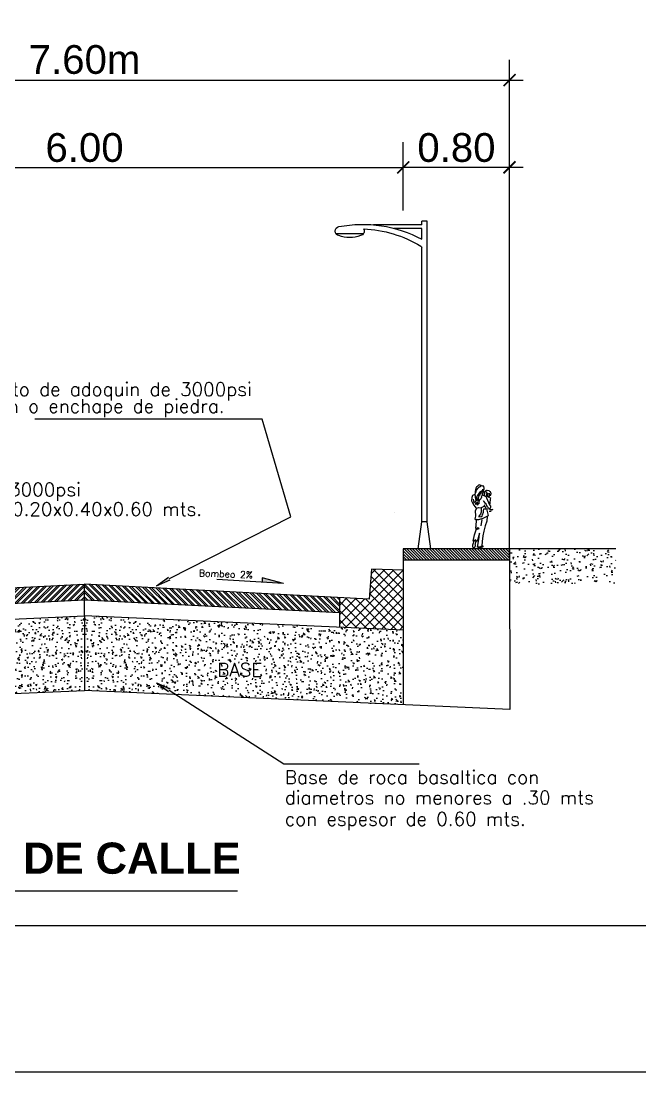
# Model space of a CAD drawing. Header units: millimetres. Extents: x 603733 to 1211550, y 1310999 to 2622648.
# Drawn here: x 604374.7 to 604406.4, y 1311031.8 to 1311085.6 of the extents above; entities that cross this region are included whole.
import ezdxf

# ---------------------------------------------------------------- set-up
doc = ezdxf.new("R2010")
doc.units = ezdxf.units.MM
doc.linetypes.add('0', pattern=[0])
for name, color, linetype in [('acera', 8, 'Continuous'), ('CAJETIN', 5, 'Continuous'), ('datos y tabla de areas', 170, 'Continuous')]:
    doc.layers.add(name, color=color, linetype=linetype)
doc.styles.add('ARIALTEXT', font='')
doc.styles.add('MINIMO', font='arial.ttf', dxfattribs={"height": 3.6})
doc.styles.add('ROMANS', font='ROMANS', dxfattribs={"height": 0.2})
doc.styles.get('ARIALTEXT').set_extended_font_data('Arial', bold=True)

# ---------------------------------------------------------------- blocks, each defined once
blk = doc.blocks.new('_ArchTick')
at = {"color": 0, "linetype": 'ByBlock', "const_width": 0.15}
blk.add_lwpolyline([(-0.5, -0.5), (0.5, 0.5)], dxfattribs=at)
blk = doc.blocks.new('A$C42CB68AE')
at = {"color": 0, "linetype": 'ByBlock'}
for p, q in [((0.102, 9.246), (0.254, 9.246)), ((0.102, 0.759), (0.102, 9.246)), ((0.254, 9.144), (0.254, 9.246)), ((0.254, 9.144), (1.611, 9.144)), ((0.254, 8.738), (0.254, 9.042)), ((0.254, 9.042), (1.028, 9.042)), ((1.902, 8.89), (2.67, 8.89)), ((0.254, 0.759), (0.254, 8.502)), ((0, 0), (0.102, 0.759)), ((0.102, 0.762), (0.254, 0.762)), ((0.356, 0), (0.254, 0.759)), ((0, 0), (0.356, 0))]:
    blk.add_line(p, q, dxfattribs=at)
for centre, radius, start, end in [((1.921, 5.641), 3.517, 79.015, 118.2901), ((2.049, 5.575), 3.458, 92.5676, 120.781), ((2.007, 8.966), 0.13, 150.6255, 258.6901), ((2.565, 8.966), 0.13, 281.3099, 78.6901), ((2.286, 9.703), 0.916, 250.56, 289.44), ((0.305, 8.502), 0.0508, 120.781, 180)]:
    blk.add_arc(centre, radius, start, end, dxfattribs=at)

msp = doc.modelspace()

# ---------------------------------------------------------------- hatches: boundary and pattern name
at = {"true_color": 0x636466}
h = msp.add_hatch(dxfattribs=at)
h.set_pattern_fill('AR-CONC', color=251, scale=0.005435)
h.set_pattern_definition([(50, (238416.9825, 519312.0589), (0.99019563285, -0.0866308509), [0.1035390459, -1.1389295049]), (355, (238416.9825, 519312.0589), (-0.191552243, 1.03841698), [0.0828312367, -0.911146779]), (100.4514447, (238417.065, 519312.0517), (0.7986433873, 0.9517860868), [0.087994649, -0.9679419428]), (46.1842, (238416.9825, 519312.335), (1.4733472576, -0.2285051192), [0.1553085689, -1.7083942574]), (96.63555761, (238417.1053, 519312.316), (1.2903200805, 1.344790807), [0.1319920276, -1.4519142255]), (351.18415117, (238416.9825, 519312.335), (1.2903200805, 1.3447908069), [0.124246676, -1.3667139489]), (21, (238417.12055, 519312.266), (0.8240424891, -0.5558236771), [0.1035390459, -1.1389295049]), (326, (238417.1205, 519312.266), (0.3359014724, 1.0010837942), [0.0828312367, -0.9111436039]), (71.451445, (238417.1892, 519312.2197), (1.1599439597, 0.4452601222), [0.087994649, -0.9679402742]), (37.5, (238416.9825, 519312.0589), (0.0167869309, 0.45956682683), [0, -0.90009943904, 0, -0.92494881006, 0, -0.91459490547]), (7.5, (238416.9825, 519312.0589), (0.36317291883, 0.54449349788), [0, -0.5273588738, 0, -0.87939162986, 0, -0.34858145454]), (327.5, (238416.67464, 519312.0589), (0.73695122608, -0.03113641403), [0, -0.345130153, 0, -1.07680607738, 0, -1.42883883345]), (317.5, (238416.5366, 519312.0589), (0.80509995333, 0.13819604316), [0, -0.4486691989, 0, -0.71510967703, 0, -1.01468264984])])
h.paths.add_polyline_path([(604405.179, 1311058.613), (604399.738, 1311058.613), (604399.738, 1311056.822), (604405.179, 1311056.822)])
at = {"layer": 'acera'}
h = msp.add_hatch(dxfattribs=at)
h.set_pattern_fill('ANSI31', color=8, scale=0.818185, style=0)
h.set_pattern_definition([(135, (871726.40243, 800237.74069), (0.0723180514, 0.0723180514), [])])
h.paths.add_polyline_path([(604399.738, 1311058.613), (604394.297, 1311058.613), (604394.297, 1311058.049), (604399.738, 1311058.049)])
for points in [[(604382.356, 1311057.022), (604382.281, 1311057.156), (604381.659, 1311056.715)], [(604388.154, 1311056.829), (604387.074, 1311057.119), (604387.074, 1311056.898)], [(604382.276, 1311051.311), (604382.353, 1311051.443), (604381.659, 1311051.758)]]:
    msp.add_hatch(color=7, dxfattribs=at).paths.add_polyline_path(points)
h = msp.add_hatch(dxfattribs=at)
h.set_pattern_fill('ANSI32', color=8, scale=0.613639, style=0)
h.set_pattern_definition([(45, (337024.10495, 800237.7407), (-0.16271561565, 0.16271561565), []), (45, (337024.21342, 800237.7407), (-0.16271561565, 0.16271561565), [])])
h.paths.add_polyline_path([(604364.916, 1311056.118), (604364.916, 1311055.354), (604377.974, 1311055.994), (604377.974, 1311056.81)])
h = msp.add_hatch(dxfattribs=at)
h.set_pattern_fill('ANSI32', color=8, scale=0.613639, style=0)
h.set_pattern_definition([(135, (871731.84336, 800237.7407), (0.16271561565, 0.16271561565), []), (135, (871731.73488, 800237.7407), (0.16271561565, 0.16271561565), [])])
h.paths.add_polyline_path([(604391.032, 1311056.118), (604391.032, 1311055.354), (604377.974, 1311055.994), (604377.974, 1311056.81)])
at = {"layer": 'acera', "true_color": 0xe3e3e3}
h = msp.add_hatch(dxfattribs=at)
h.set_pattern_fill('AR-CONC', color=254, scale=0.122728, style=0)
h.set_pattern_definition([(50, (337024.10495, 800237.7407), (0.8802776633, -0.0770143165), [0.0920458522, -1.012504374]), (355, (337024.1049, 800237.7407), (-0.1702864633, 0.9231488794), [0.0736366817, -0.8100034992]), (100.4514, (337024.1783, 800237.7343), (0.7099918538, 0.8461340024), [0.0782269348, -0.8604963094]), (46.1842, (337024.1049, 800237.9861), (1.3098014908, -0.2031378497), [0.1380687783, -1.518756561]), (96.6356, (337024.2141, 800237.9692), (1.1470910032, 1.1955134607), [0.1173404058, -1.290744258]), (351.1842, (337024.105, 800237.9861), (1.14709007, 1.1955143567), [0.1104550226, -1.2150052488]), (21, (337024.2277, 800237.9248), (0.7325709105, -0.4941253186), [0.0920458522, -1.012504374]), (326, (337024.2277, 800237.9248), (0.298615561, 0.8899607181), [0.0736366817, -0.8100034992]), (71.4514, (337024.2887, 800237.8836), (1.0311867716, 0.3958345923), [0.0782269348, -0.8604963094]), (37.5, (337024.10495, 800237.7407), (0.01492352327, 0.40855331284), [0, -0.800185275, 0, -0.8222762795, 0, -0.8130716943]), (7.5, (337024.10495, 800237.7407), (0.32285946344, 0.48405282842), [0, -0.46882020713, 0, -0.78177610455, 0, -0.30988770235]), (327.5, (337023.83126, 800237.7407), (0.65514854737, -0.02768109853), [0, -0.3068195073, 0, -0.9572768627, 0, -1.27023276015]), (317.5, (337023.70853, 800237.7407), (0.7157315725, 0.1228566454), [0, -0.39886535947, 0, -0.6357300191, 0, -0.9020493514])])
h.paths.add_polyline_path([(604361.651, 1311054.442), (604361.651, 1311050.632), (604377.974, 1311051.367), (604377.974, 1311055.177)])
h = msp.add_hatch(dxfattribs=at)
h.set_pattern_fill('AR-CONC', color=254, scale=0.122728, style=0)
h.set_pattern_definition([(130, (871731.84336, 800237.7407), (-0.8802776633, -0.0770143165), [0.0920458522, -1.012504374]), (185, (871731.8434, 800237.7407), (0.1702864633, 0.9231488794), [0.0736366817, -0.8100034992]), (79.5486, (871731.77, 800237.7343), (-0.7099918538, 0.8461340024), [0.0782269348, -0.8604963094]), (133.8158, (871731.8434, 800237.9861), (-1.3098014908, -0.2031378497), [0.1380687783, -1.518756561]), (83.3644, (871731.7342, 800237.9692), (-1.1470910032, 1.1955134607), [0.1173404058, -1.290744258]), (188.8158, (871731.8434, 800237.9861), (-1.14709007, 1.1955143567), [0.1104550226, -1.2150052488]), (159, (871731.7206, 800237.9248), (-0.7325709105, -0.4941253186), [0.0920458522, -1.012504374]), (214, (871731.7206, 800237.9248), (-0.298615561, 0.8899607181), [0.0736366817, -0.8100034992]), (108.5486, (871731.6596, 800237.8836), (-1.0311867716, 0.3958345923), [0.0782269348, -0.8604963094]), (142.5, (871731.84336, 800237.7407), (-0.01492352327, 0.40855331284), [0, -0.800185275, 0, -0.8222762795, 0, -0.8130716943]), (172.5, (871731.84336, 800237.7407), (-0.32285946344, 0.48405282842), [0, -0.46882020713, 0, -0.78177610455, 0, -0.30988770235]), (212.5, (871732.11704, 800237.7407), (-0.65514854737, -0.02768109853), [0, -0.3068195073, 0, -0.9572768627, 0, -1.27023276015]), (222.5, (871732.23977, 800237.7407), (-0.7157315725, 0.1228566454), [0, -0.39886535947, 0, -0.6357300191, 0, -0.9020493514])])
h.paths.add_polyline_path([(604394.297, 1311054.442), (604394.297, 1311050.632), (604377.974, 1311051.367), (604377.974, 1311055.177)])

# ---------------------------------------------------------------- linework, layer by layer
msp.add_line((604399.738, 1311058.049), (604399.738, 1311058.634))
at = {"color": 1}
msp.add_line((604356.21, 1311041.097), (604385.799, 1311041.097), dxfattribs=at)
msp.add_lwpolyline([(604224.805, 1311031.828), (604645.305, 1311031.828), (604645.305, 1311328.828), (604224.805, 1311328.828)], close=True)
at = {"layer": 'acera', "color": 7}
for p, q in [((604387.065, 1311065.245), (604375.433, 1311065.245)), ((604388.538, 1311060.253), (604387.065, 1311065.245)), ((604382.318, 1311057.089), (604388.538, 1311060.253)), ((604394.297, 1311058.049), (604399.738, 1311058.049)), ((604381.659, 1311056.715), (604382.281, 1311057.156)), ((604381.659, 1311056.715), (604382.356, 1311057.022)), ((604388.154, 1311056.829), (604384.742, 1311057.045)), ((604388.154, 1311056.829), (604387.074, 1311057.119)), ((604387.074, 1311057.119), (604387.074, 1311056.898)), ((604377.974, 1311055.177), (604377.974, 1311056.81)), ((604364.916, 1311055.354), (604377.974, 1311055.994)), ((604377.974, 1311055.994), (604391.032, 1311055.354)), ((604394.297, 1311054.442), (604394.297, 1311050.632)), ((604381.659, 1311051.758), (604382.353, 1311051.443)), ((604381.659, 1311051.758), (604382.276, 1311051.311)), ((604382.314, 1311051.377), (604388.182, 1311047.601)), ((604388.182, 1311047.601), (604395.101, 1311047.601))]:
    msp.add_line(p, q, dxfattribs=at)
at = {"layer": 'CAJETIN'}
msp.add_lwpolyline([(604232.305, 1311039.328), (604637.805, 1311039.328), (604637.805, 1311321.328), (604232.305, 1311321.328)], close=True, dxfattribs=at)
at = {"layer": 'datos y tabla de areas'}
for p, q in [((604399.738, 1311058.634), (604399.738, 1311083.652)), ((604355.53, 1311082.609), (604400.435, 1311082.609)), ((604394.297, 1311075.941), (604394.297, 1311079.426)), ((604361.651, 1311078.142), (604394.297, 1311078.142)), ((604400.435, 1311078.142), (604394.297, 1311078.142))]:
    msp.add_line(p, q, dxfattribs=at)
at = {"layer": 'datos y tabla de areas', "color": 0}
for p, q in [((604398.017, 1311061.713), (604397.993, 1311061.634)), ((604398.105, 1311061.71), (604398.016, 1311061.599)), ((604398.044, 1311061.78), (604398.017, 1311061.713)), ((604398.085, 1311061.811), (604398.044, 1311061.78)), ((604398.147, 1311061.868), (604398.085, 1311061.811)), ((604398.168, 1311061.762), (604398.105, 1311061.71)), ((604398.203, 1311061.894), (604398.147, 1311061.868)), ((604398.204, 1311061.77), (604398.168, 1311061.762)), ((604398.266, 1311061.856), (604398.203, 1311061.894)), ((604398.237, 1311061.779), (604398.204, 1311061.77)), ((604398.226, 1311061.868), (604398.237, 1311061.818)), ((604398.237, 1311061.818), (604398.237, 1311061.779)), ((604398.32, 1311061.825), (604398.266, 1311061.856)), ((604398.351, 1311061.829), (604398.32, 1311061.825)), ((604398.392, 1311061.827), (604398.351, 1311061.829)), ((604398.413, 1311061.819), (604398.392, 1311061.827)), ((604398.426, 1311061.77), (604398.413, 1311061.819)), ((604398.443, 1311061.726), (604398.426, 1311061.77)), ((604398.443, 1311061.681), (604398.443, 1311061.726)), ((604397.801, 1311061.232), (604397.79, 1311061.076)), ((604397.837, 1311061.349), (604397.801, 1311061.232)), ((604397.879, 1311061.357), (604397.837, 1311061.349)), ((604397.867, 1311061.158), (604397.883, 1311061.067)), ((604397.922, 1311061.368), (604397.879, 1311061.357)), ((604397.957, 1311061.352), (604397.922, 1311061.368)), ((604397.966, 1311061.389), (604397.957, 1311061.352)), ((604397.982, 1311061.47), (604397.966, 1311061.389)), ((604397.977, 1311061.341), (604397.975, 1311061.266)), ((604397.975, 1311061.266), (604397.99, 1311061.153)), ((604397.983, 1311061.557), (604397.982, 1311061.47)), ((604397.993, 1311061.634), (604397.983, 1311061.557)), ((604397.99, 1311061.153), (604398.009, 1311061.093)), ((604398.016, 1311061.599), (604398.004, 1311061.501)), ((604398.052, 1311061.251), (604398.046, 1311061.182)), ((604398.046, 1311061.182), (604398.08, 1311061.085)), ((604398.072, 1311061.332), (604398.052, 1311061.251)), ((604398.158, 1311061.446), (604398.072, 1311061.332)), ((604398.119, 1311061.183), (604398.115, 1311061.085)), ((604398.174, 1311061.359), (604398.137, 1311061.23)), ((604398.137, 1311061.23), (604398.148, 1311061.141)), ((604398.198, 1311061.488), (604398.158, 1311061.446)), ((604398.274, 1311061.472), (604398.174, 1311061.359)), ((604398.26, 1311061.169), (604398.188, 1311061.081)), ((604398.286, 1311061.547), (604398.198, 1311061.488)), ((604398.301, 1311061.248), (604398.26, 1311061.169)), ((604398.373, 1311061.562), (604398.274, 1311061.472)), ((604398.285, 1311061.339), (604398.301, 1311061.248)), ((604398.33, 1311061.593), (604398.286, 1311061.547)), ((604398.35, 1311061.666), (604398.33, 1311061.593)), ((604398.344, 1311061.387), (604398.356, 1311061.427)), ((604398.389, 1311061.34), (604398.344, 1311061.387)), ((604398.356, 1311061.427), (604398.382, 1311061.481)), ((604398.382, 1311061.481), (604398.405, 1311061.522)), ((604398.474, 1311061.313), (604398.389, 1311061.34)), ((604398.405, 1311061.522), (604398.41, 1311061.591)), ((604398.41, 1311061.591), (604398.415, 1311061.626)), ((604398.415, 1311061.626), (604398.443, 1311061.681)), ((604398.441, 1311061.423), (604398.429, 1311061.413)), ((604398.429, 1311061.413), (604398.429, 1311061.406)), ((604398.429, 1311061.406), (604398.429, 1311061.373)), ((604398.429, 1311061.373), (604398.429, 1311061.346)), ((604398.453, 1311061.433), (604398.441, 1311061.423)), ((604398.452, 1311061.514), (604398.449, 1311061.498)), ((604398.449, 1311061.498), (604398.449, 1311061.475)), ((604398.449, 1311061.475), (604398.455, 1311061.45)), ((604398.456, 1311061.523), (604398.452, 1311061.514)), ((604398.457, 1311061.438), (604398.453, 1311061.433)), ((604398.455, 1311061.45), (604398.457, 1311061.438)), ((604398.463, 1311061.542), (604398.456, 1311061.523)), ((604398.5, 1311061.554), (604398.463, 1311061.542)), ((604398.545, 1311061.279), (604398.474, 1311061.313)), ((604398.512, 1311061.563), (604398.5, 1311061.554)), ((604398.549, 1311061.59), (604398.512, 1311061.588)), ((604398.512, 1311061.588), (604398.512, 1311061.563)), ((604398.514, 1311061.587), (604398.514, 1311061.56)), ((604398.514, 1311061.56), (604398.539, 1311061.526)), ((604398.543, 1311061.347), (604398.535, 1311061.301)), ((604398.535, 1311061.301), (604398.535, 1311061.285)), ((604398.539, 1311061.526), (604398.566, 1311061.509)), ((604398.563, 1311061.389), (604398.543, 1311061.347)), ((604398.577, 1311061.212), (604398.545, 1311061.279)), ((604398.595, 1311061.602), (604398.549, 1311061.59)), ((604398.566, 1311061.509), (604398.563, 1311061.486)), ((604398.563, 1311061.486), (604398.565, 1311061.464)), ((604398.578, 1311061.43), (604398.563, 1311061.389)), ((604398.565, 1311061.464), (604398.578, 1311061.43)), ((604398.625, 1311061.09), (604398.577, 1311061.212)), ((604398.701, 1311061.574), (604398.595, 1311061.602)), ((604398.615, 1311061.333), (604398.612, 1311061.298)), ((604398.612, 1311061.298), (604398.62, 1311061.271)), ((604398.627, 1311061.374), (604398.615, 1311061.333)), ((604398.62, 1311061.271), (604398.631, 1311061.258)), ((604398.625, 1311061.459), (604398.629, 1311061.418)), ((604398.629, 1311061.418), (604398.627, 1311061.374)), ((604398.692, 1311061.274), (604398.693, 1311061.292)), ((604398.692, 1311061.254), (604398.692, 1311061.274)), ((604398.699, 1311061.226), (604398.692, 1311061.254)), ((604398.693, 1311061.46), (604398.713, 1311061.388)), ((604398.693, 1311061.292), (604398.728, 1311061.334)), ((604398.732, 1311061.552), (604398.701, 1311061.574)), ((604398.713, 1311061.388), (604398.713, 1311061.344)), ((604398.772, 1311061.187), (604398.72, 1311061.224)), ((604398.728, 1311061.334), (604398.773, 1311061.365)), ((604398.759, 1311061.521), (604398.732, 1311061.552)), ((604398.786, 1311061.477), (604398.759, 1311061.521)), ((604398.766, 1311061.147), (604398.772, 1311061.187)), ((604398.773, 1311061.365), (604398.795, 1311061.438)), ((604398.795, 1311061.438), (604398.786, 1311061.477)), ((604397.79, 1311061.076), (604397.84, 1311060.967)), ((604397.84, 1311060.967), (604397.905, 1311060.845)), ((604397.883, 1311061.067), (604397.9, 1311061.013)), ((604397.9, 1311061.013), (604397.908, 1311060.947)), ((604397.905, 1311060.845), (604397.951, 1311060.771)), ((604397.951, 1311060.771), (604398.023, 1311060.688)), ((604398.009, 1311061.093), (604397.977, 1311061.003)), ((604397.977, 1311061.003), (604398.002, 1311060.889)), ((604398, 1311060.576), (604398.054, 1311060.692)), ((604398.002, 1311060.889), (604398.029, 1311060.964)), ((604398.029, 1311060.964), (604398.039, 1311060.904)), ((604398.039, 1311060.904), (604398.087, 1311061.01)), ((604398.054, 1311060.692), (604398.149, 1311060.72)), ((604398.087, 1311061.01), (604398.101, 1311060.929)), ((604398.101, 1311060.929), (604398.102, 1311060.855)), ((604398.102, 1311060.855), (604398.133, 1311060.925)), ((604398.115, 1311061.085), (604398.117, 1311061.05)), ((604398.133, 1311060.925), (604398.168, 1311060.911)), ((604398.148, 1311061.141), (604398.161, 1311061.062)), ((604398.149, 1311060.72), (604398.29, 1311060.717)), ((604398.161, 1311061.062), (604398.168, 1311060.911)), ((604398.188, 1311061.081), (604398.168, 1311060.984)), ((604398.29, 1311060.717), (604398.281, 1311060.482)), ((604398.455, 1311060.795), (604398.29, 1311060.717)), ((604398.379, 1311061.093), (604398.408, 1311061.045)), ((604398.408, 1311061.045), (604398.456, 1311060.986)), ((604398.409, 1311060.556), (604398.423, 1311060.652)), ((604398.423, 1311060.652), (604398.518, 1311060.66)), ((604398.455, 1311060.84), (604398.471, 1311060.886)), ((604398.455, 1311060.795), (604398.455, 1311060.84)), ((604398.48, 1311060.764), (604398.455, 1311060.795)), ((604398.456, 1311060.986), (604398.516, 1311060.924)), ((604398.497, 1311060.76), (604398.48, 1311060.764)), ((604398.512, 1311060.725), (604398.497, 1311060.76)), ((604398.535, 1311060.689), (604398.512, 1311060.725)), ((604398.516, 1311060.924), (604398.542, 1311060.855)), ((604398.518, 1311060.66), (604398.535, 1311060.689)), ((604398.518, 1311060.66), (604398.686, 1311060.67)), ((604398.542, 1311060.855), (604398.582, 1311060.8)), ((604398.662, 1311060.325), (604398.58, 1311060.651)), ((604398.582, 1311060.8), (604398.613, 1311060.767)), ((604398.613, 1311060.767), (604398.667, 1311060.703)), ((604398.729, 1311060.842), (604398.625, 1311061.09)), ((604398.686, 1311060.67), (604398.742, 1311060.684)), ((604398.707, 1311060.637), (604398.874, 1311060.619)), ((604398.729, 1311060.842), (604398.736, 1311060.925)), ((604398.781, 1311060.795), (604398.729, 1311060.842)), ((604398.736, 1311060.925), (604398.746, 1311061.019)), ((604398.742, 1311060.684), (604398.758, 1311060.718)), ((604398.746, 1311061.019), (604398.756, 1311061.096)), ((604398.756, 1311061.096), (604398.766, 1311061.147)), ((604398.758, 1311060.718), (604398.785, 1311060.766)), ((604398.874, 1311060.619), (604398.764, 1311060.573)), ((604398.785, 1311060.766), (604398.781, 1311060.795)), ((604397.972, 1311060.154), (604398.008, 1311060.277)), ((604398.007, 1311060.099), (604397.972, 1311060.154)), ((604398.008, 1311060.277), (604398, 1311060.576)), ((604398.045, 1311060.118), (604398.007, 1311060.099)), ((604398.035, 1311059.757), (604398.045, 1311060.118)), ((604398.045, 1311060.118), (604398.163, 1311060.116)), ((604398.244, 1311060.38), (604398.16, 1311060.276)), ((604398.16, 1311060.276), (604398.16, 1311060.255)), ((604398.16, 1311060.255), (604398.264, 1311060.275)), ((604398.163, 1311060.116), (604398.265, 1311060.146)), ((604398.281, 1311060.482), (604398.244, 1311060.38)), ((604398.264, 1311060.275), (604398.32, 1311060.275)), ((604398.265, 1311060.146), (604398.387, 1311060.188)), ((604398.313, 1311060.107), (604398.275, 1311059.791)), ((604398.32, 1311060.275), (604398.34, 1311060.292)), ((604398.34, 1311060.292), (604398.346, 1311060.354)), ((604398.346, 1311060.354), (604398.404, 1311060.494)), ((604398.387, 1311060.188), (604398.563, 1311060.264)), ((604398.404, 1311060.494), (604398.409, 1311060.556)), ((604398.563, 1311060.264), (604398.662, 1311060.325)), ((604398.589, 1311060.283), (604398.581, 1311060.03)), ((604398.689, 1311060.535), (604398.793, 1311060.542)), ((604397.936, 1311059.329), (604398.024, 1311059.587)), ((604398.014, 1311059.734), (604398.035, 1311059.757)), ((604398.024, 1311059.587), (604398.014, 1311059.734)), ((604398.03, 1311059.595), (604398.073, 1311059.624)), ((604398.073, 1311059.67), (604398.036, 1311059.645)), ((604398.036, 1311059.645), (604398.036, 1311059.645)), ((604398.121, 1311059.691), (604398.073, 1311059.67)), ((604398.073, 1311059.624), (604398.181, 1311059.648)), ((604398.158, 1311059.662), (604398.121, 1311059.691)), ((604398.181, 1311059.648), (604398.158, 1311059.662)), ((604398.483, 1311059.785), (604398.427, 1311059.51)), ((604398.581, 1311060.03), (604398.483, 1311059.785)), ((604397.878, 1311059), (604397.936, 1311059.329)), ((604397.985, 1311059.067), (604397.878, 1311059)), ((604397.907, 1311059.001), (604397.899, 1311058.988)), ((604397.922, 1311059.015), (604397.907, 1311059.001)), ((604397.94, 1311059.017), (604397.922, 1311059.015)), ((604397.978, 1311059.016), (604397.94, 1311059.017)), ((604397.997, 1311058.991), (604397.978, 1311059.016)), ((604398.084, 1311058.989), (604397.985, 1311059.067)), ((604398.193, 1311059.42), (604398.084, 1311058.989)), ((604398.09, 1311058.695), (604398.18, 1311059.197)), ((604398.18, 1311059.197), (604398.193, 1311059.42)), ((604398.366, 1311059.275), (604398.335, 1311058.982)), ((604398.427, 1311059.51), (604398.366, 1311059.275)), ((604394.297, 1311058.613), (604394.297, 1311054.442)), ((604405.179, 1311058.613), (604394.297, 1311058.613)), ((604394.297, 1311058.613), (604394.297, 1311058.049)), ((604397.864, 1311058.851), (604397.838, 1311058.799)), ((604397.838, 1311058.799), (604397.843, 1311058.728)), ((604397.843, 1311058.728), (604397.882, 1311058.671)), ((604397.879, 1311058.907), (604397.864, 1311058.851)), ((604397.889, 1311058.944), (604397.879, 1311058.907)), ((604397.882, 1311058.671), (604397.933, 1311058.652)), ((604397.899, 1311058.988), (604397.889, 1311058.944)), ((604397.933, 1311058.652), (604397.957, 1311058.702)), ((604397.957, 1311058.702), (604397.984, 1311058.723)), ((604397.981, 1311058.844), (604397.985, 1311058.877)), ((604397.992, 1311058.813), (604397.981, 1311058.844)), ((604397.984, 1311058.723), (604397.996, 1311058.773)), ((604397.985, 1311058.877), (604397.995, 1311058.906)), ((604397.996, 1311058.773), (604397.992, 1311058.813)), ((604398.013, 1311058.974), (604397.997, 1311058.991)), ((604397.999, 1311058.902), (604398.005, 1311058.927)), ((604398.005, 1311058.927), (604398.015, 1311058.952)), ((604398.015, 1311058.952), (604398.013, 1311058.974)), ((604398.225, 1311058.702), (604398.09, 1311058.695)), ((604398.146, 1311058.637), (604398.123, 1311058.684)), ((604398.227, 1311058.646), (604398.146, 1311058.637)), ((604398.34, 1311058.769), (604398.225, 1311058.702)), ((604398.237, 1311058.664), (604398.227, 1311058.646)), ((604398.351, 1311058.701), (604398.237, 1311058.664)), ((604398.335, 1311058.982), (604398.315, 1311058.771)), ((604398.315, 1311058.771), (604398.365, 1311058.767)), ((604398.362, 1311058.713), (604398.351, 1311058.701)), ((604398.369, 1311058.745), (604398.362, 1311058.713)), ((604398.365, 1311058.767), (604398.369, 1311058.745)), ((604399.738, 1311058.613), (604399.749, 1311050.387)), ((604391.334, 1311054.576), (604394.284, 1311057.526)), ((604392.665, 1311057.574), (604392.546, 1311056.038)), ((604392.566, 1311056.288), (604393.817, 1311057.54)), ((604392.606, 1311056.809), (604393.35, 1311057.554)), ((604392.646, 1311057.33), (604392.883, 1311057.568)), ((604394.297, 1311057.525), (604392.665, 1311057.574)), ((604394.297, 1311056.033), (604392.758, 1311057.571)), ((604394.297, 1311056.514), (604393.254, 1311057.556)), ((604394.297, 1311056.995), (604393.75, 1311057.542)), ((604394.297, 1311057.475), (604394.246, 1311057.527)), ((604391.794, 1311054.555), (604394.297, 1311057.058)), ((604394.297, 1311055.552), (604392.637, 1311057.212)), ((604363.402, 1311056.038), (604377.974, 1311056.81)), ((604392.546, 1311056.038), (604377.974, 1311056.81)), ((604392.255, 1311054.534), (604394.297, 1311056.577)), ((604394.297, 1311054.59), (604392.568, 1311056.319)), ((604394.297, 1311055.071), (604392.602, 1311056.765)), ((604391.032, 1311056.118), (604391.032, 1311054.589)), ((604391.032, 1311055.717), (604391.413, 1311056.098)), ((604391.032, 1311055.236), (604391.87, 1311056.074)), ((604391.032, 1311054.755), (604392.327, 1311056.049)), ((604392.437, 1311054.526), (604391.032, 1311055.931)), ((604392.941, 1311054.504), (604391.343, 1311056.102)), ((604393.444, 1311054.481), (604391.85, 1311056.075)), ((604393.948, 1311054.458), (604392.358, 1311056.048)), ((604392.715, 1311054.514), (604394.297, 1311056.096)), ((604391.933, 1311054.549), (604391.032, 1311055.45)), ((604393.175, 1311054.493), (604394.297, 1311055.615)), ((604361.651, 1311054.442), (604377.974, 1311055.177)), ((604394.297, 1311054.442), (604377.974, 1311055.177)), ((604377.974, 1311055.177), (604377.974, 1311051.367)), ((604391.43, 1311054.572), (604391.032, 1311054.969)), ((604393.635, 1311054.472), (604394.297, 1311055.134)), ((604394.095, 1311054.452), (604394.297, 1311054.653)), ((604356.21, 1311050.388), (604377.974, 1311051.367)), ((604399.749, 1311050.387), (604377.974, 1311051.367))]:
    msp.add_line(p, q, dxfattribs=at)
at = {"layer": 'datos y tabla de areas', "color": 0, "linetype": '0'}
msp.add_line((604393.847, 1311060.457), (604393.847, 1311060.457), dxfattribs=at)
msp.add_line((604393.847, 1311060.457), (604393.847, 1311060.457), dxfattribs=at)

# ---------------------------------------------------------------- block references
at = {"layer": 'datos y tabla de areas', "xscale": 0.6136390145690037, "yscale": 0.6136390145690037, "zscale": 0.6136390145690037}
for p in [(604399.738, 1311082.609), (604394.297, 1311078.142), (604399.738, 1311078.142)]:
    msp.add_blockref('_ArchTick', p, dxfattribs=at)
at = {"layer": 'datos y tabla de areas', "xscale": 0.6136390145690037, "yscale": 0.6136390145690037, "zscale": 0.6136390145690037, "rotation": 180}
for p in [(604394.297, 1311078.142), (604399.738, 1311078.142)]:
    msp.add_blockref('_ArchTick', p, dxfattribs=at)
at = {"layer": 'datos y tabla de areas', "color": 0, "xscale": -1.813874425490154, "yscale": 1.813874425479608, "zscale": 7.255495823569266}
msp.add_blockref('A$C42CB68AE', (604395.7, 1311058.613), dxfattribs=at)

# ---------------------------------------------------------------- texts
at = {"style": 'ROMANS'}
for s, p in [('Pavimento de adoquin de 3000psi', (604370.379, 1311066.437)), ('macadan o enchape de piedra. ', (604370.379, 1311065.576)), ('Cuneta de concreto de 3000psi', (604362.81, 1311061.301)), ('o de piedra cantera de 0.20x0.40x0.60 mts. ', (604362.81, 1311060.299)), ('Base de roca basaltica con', (604388.23, 1311046.574)), ('diametros no menores a .30 mts', (604388.23, 1311045.531)), ('con espesor de 0.60 mts.', (604388.23, 1311044.438))]:
    msp.add_text(s, height=0.69034, dxfattribs=at).set_placement(p)
msp.add_text('Bombeo 2%%%', height=0.34517, rotation=357.8748, dxfattribs=at).set_placement((604383.828, 1311057.201))
at = {"color": 7, "style": 'ROMANS'}
msp.add_text('BASE', height=0.6903, dxfattribs=at).set_placement((604384.767, 1311052.07))
at = {"color": 3, "insert": (604356.141, 1311043.572), "char_height": 1.59469, "attachment_point": 1, "style": 'ARIALTEXT'}
msp.add_mtext('SECCION TIPICA DE CALLE', dxfattribs=at)
at = {"layer": 'datos y tabla de areas', "color": 7, "char_height": 1.4727, "attachment_point": 5, "style": 'MINIMO'}
for s, insert in [('\\A1;7.60m', (604377.974, 1311083.654)), ('\\A1;6.00', (604377.974, 1311079.148)), ('\\A1;0.80', (604397.017, 1311079.148))]:
    msp.add_mtext(s, dxfattribs=dict(at, insert=insert))

doc.saveas('drawing.dxf')
